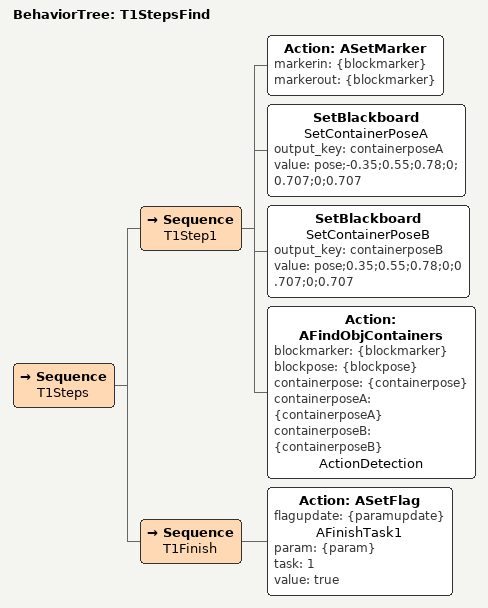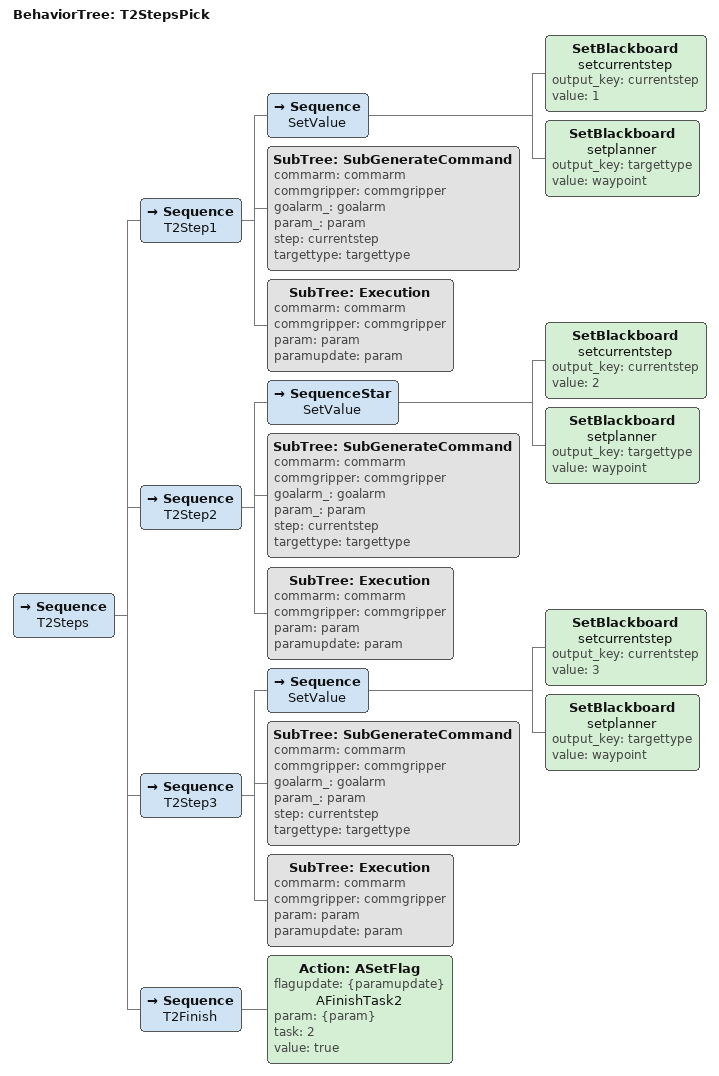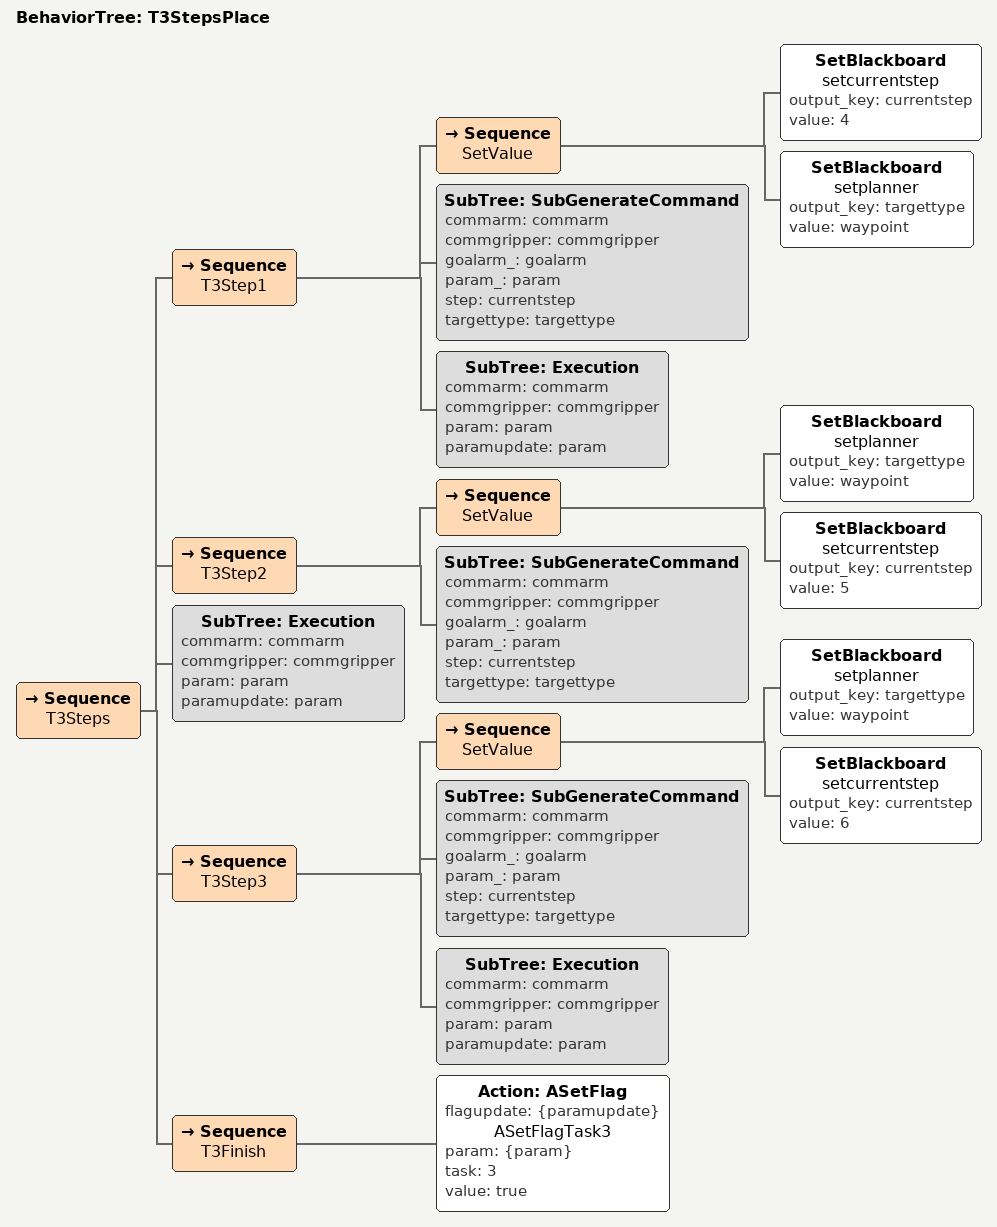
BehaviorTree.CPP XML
<BehaviorTree ID="T1StepsFind">
    <Sequence name="T1Steps">
        <Sequence name="T1Step1">
            <Action ID="ASetMarker" markerin="{blockmarker}" markerout="{blockmarker}"/>
            <SetBlackboard name="SetContainerPoseA" output_key="containerposeA" value="pose;-0.35;0.55;0.78;0;0.707;0;0.707"/>
            <SetBlackboard name="SetContainerPoseB" output_key="containerposeB" value="pose;0.35;0.55;0.78;0;0.707;0;0.707"/>
            <Action ID="AFindObjContainers" blockmarker="{blockmarker}" blockpose="{blockpose}" containerpose="{containerpose}" containerposeA="{containerposeA}" containerposeB="{containerposeB}" name="ActionDetection"/>
        </Sequence>
        <Sequence name="T1Finish">
            <Action ID="ASetFlag" flagupdate="{paramupdate}" name="AFinishTask1" param="{param}" task="1" value="true"/>
        </Sequence>
    </Sequence>
</BehaviorTree>

<BehaviorTree ID="T2StepsPick">
    <Sequence name="T2Steps">
        <Sequence name="T2Step1">
            <Sequence name="SetValue">
                <SetBlackboard name="setcurrentstep" output_key="currentstep" value="1"/>
                <SetBlackboard name="setplanner" output_key="targettype" value="waypoint"/>
            </Sequence>
            <SubTree ID="SubGenerateCommand" commarm="commarm" commgripper="commgripper" goalarm_="goalarm" param_="param" step="currentstep" targettype="targettype"/>
            <SubTree ID="Execution" commarm="commarm" commgripper="commgripper" param="param" paramupdate="param"/>
        </Sequence>
        <Sequence name="T2Step2">
            <SequenceStar name="SetValue">
                <SetBlackboard name="setcurrentstep" output_key="currentstep" value="2"/>
                <SetBlackboard name="setplanner" output_key="targettype" value="waypoint"/>
            </SequenceStar>
            <SubTree ID="SubGenerateCommand" commarm="commarm" commgripper="commgripper" goalarm_="goalarm" param_="param" step="currentstep" targettype="targettype"/>
            <SubTree ID="Execution" commarm="commarm" commgripper="commgripper" param="param" paramupdate="param"/>
        </Sequence>
        <Sequence name="T2Step3">
            <Sequence name="SetValue">
                <SetBlackboard name="setcurrentstep" output_key="currentstep" value="3"/>
                <SetBlackboard name="setplanner" output_key="targettype" value="waypoint"/>
            </Sequence>
            <SubTree ID="SubGenerateCommand" commarm="commarm" commgripper="commgripper" goalarm_="goalarm" param_="param" step="currentstep" targettype="targettype"/>
            <SubTree ID="Execution" commarm="commarm" commgripper="commgripper" param="param" paramupdate="param"/>
        </Sequence>
        <Sequence name="T2Finish">
            <Action ID="ASetFlag" flagupdate="{paramupdate}" name="AFinishTask2" param="{param}" task="2" value="true"/>
        </Sequence>
    </Sequence>
</BehaviorTree>

<BehaviorTree ID="T3StepsPlace">
    <Sequence name="T3Steps">
        <Sequence name="T3Step1">
            <Sequence name="SetValue">
                <SetBlackboard name="setcurrentstep" output_key="currentstep" value="4"/>
                <SetBlackboard name="setplanner" output_key="targettype" value="waypoint"/>
            </Sequence>
            <SubTree ID="SubGenerateCommand" commarm="commarm" commgripper="commgripper" goalarm_="goalarm" param_="param" step="currentstep" targettype="targettype"/>
            <SubTree ID="Execution" commarm="commarm" commgripper="commgripper" param="param" paramupdate="param"/>
        </Sequence>
        <Sequence name="T3Step2">
            <Sequence name="SetValue">
                <SetBlackboard name="setplanner" output_key="targettype" value="waypoint"/>
                <SetBlackboard name="setcurrentstep" output_key="currentstep" value="5"/>
            </Sequence>
            <SubTree ID="SubGenerateCommand" commarm="commarm" commgripper="commgripper" goalarm_="goalarm" param_="param" step="currentstep" targettype="targettype"/>
        </Sequence>
        <SubTree ID="Execution" commarm="commarm" commgripper="commgripper" param="param" paramupdate="param"/>
        <Sequence name="T3Step3">
            <Sequence name="SetValue">
                <SetBlackboard name="setplanner" output_key="targettype" value="waypoint"/>
                <SetBlackboard name="setcurrentstep" output_key="currentstep" value="6"/>
            </Sequence>
            <SubTree ID="SubGenerateCommand" commarm="commarm" commgripper="commgripper" goalarm_="goalarm" param_="param" step="currentstep" targettype="targettype"/>
            <SubTree ID="Execution" commarm="commarm" commgripper="commgripper" param="param" paramupdate="param"/>
        </Sequence>
        <Sequence name="T3Finish">
            <Action ID="ASetFlag" flagupdate="{paramupdate}" name="ASetFlagTask3" param="{param}" task="3" value="true"/>
        </Sequence>
    </Sequence>
</BehaviorTree>
